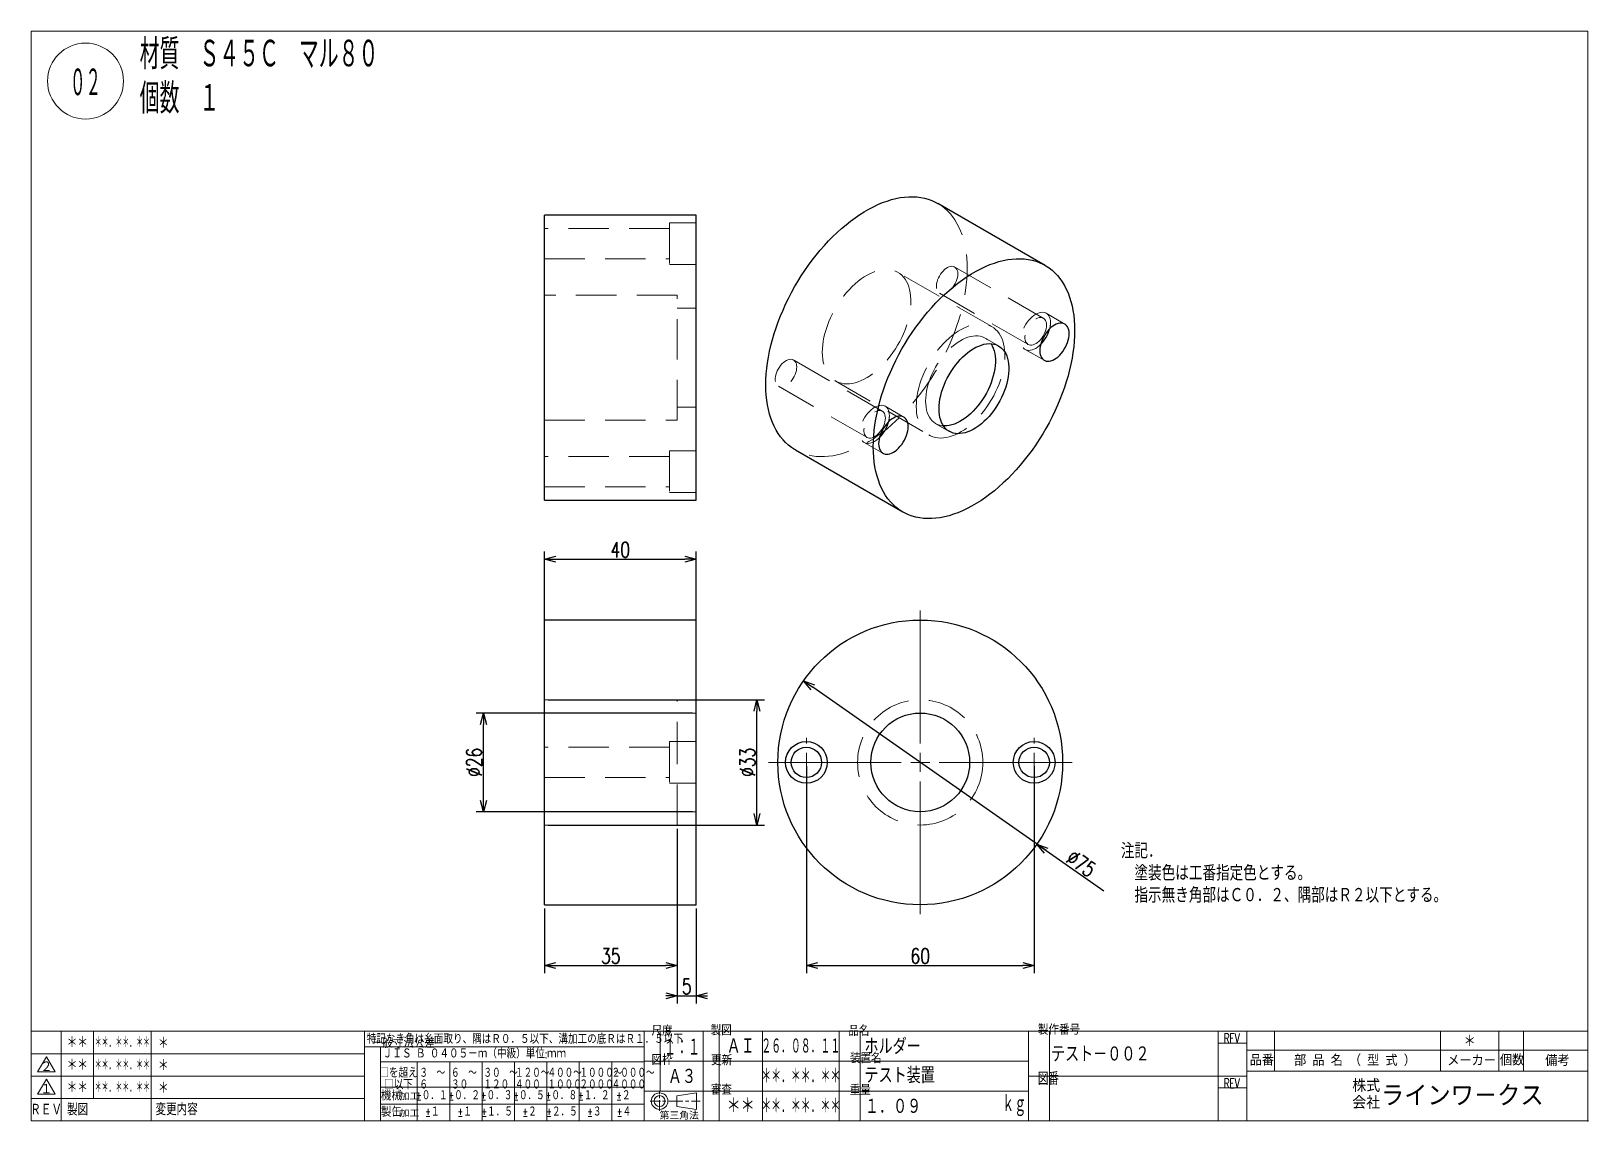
# Model space of a CAD drawing. Header units: millimetres. Extents: x 5 to 415, y 5 to 292.
import ezdxf

# ---------------------------------------------------------------- set-up
doc = ezdxf.new("R2010")
doc.units = ezdxf.units.MM
doc.header["$LTSCALE"] = 8.4
doc.linetypes.add('HIDDEN', pattern=[1.905, 1.27, -0.635])
for name, color, linetype in [('1', 7, 'CONTINUOUS'), ('2', 7, 'CONTINUOUS'), ('254', 7, 'CONTINUOUS')]:
    doc.layers.add(name, color=color, linetype=linetype)
doc.styles.add('GMM001', font='txt.shx', dxfattribs={"bigfont": 'bigfont.shx'})
doc.styles.add('GMM003', font='txt.shx', dxfattribs={"width": 0.91125, "bigfont": 'bigfont.shx'})
doc.styles.add('GMM004', font='txt.shx', dxfattribs={"width": 0.666667, "bigfont": 'bigfont.shx'})
doc.styles.add('GMM007', font='txt.shx', dxfattribs={"width": 0.625, "bigfont": 'bigfont.shx'})
doc.styles.add('GMM008', font='txt.shx', dxfattribs={"width": 0.8, "bigfont": 'bigfont.shx'})
doc.styles.add('GMM009', font='txt.shx', dxfattribs={"width": 0.493827, "bigfont": 'bigfont.shx'})
doc.styles.add('GMM010', font='txt.shx', dxfattribs={"width": 0.7, "bigfont": 'bigfont.shx'})
doc.styles.add('GMM011', font='txt.shx', dxfattribs={"width": 0.95, "bigfont": 'bigfont.shx'})
doc.styles.add('GMM012', font='txt.shx', dxfattribs={"width": 1.066667, "bigfont": 'bigfont.shx'})
doc.styles.add('GMM014', font='txt.shx', dxfattribs={"width": 0.827273, "bigfont": 'bigfont.shx'})
doc.styles.add('GMM015', font='txt.shx', dxfattribs={"width": 0.411523, "bigfont": 'bigfont.shx'})
doc.styles.add('STANDARD1', font='TXT', dxfattribs={"bigfont": 'BIGFONT'})
doc.styles.add('VF001', font='txt.shx', dxfattribs={"width": 0.548697})
doc.styles.add('VF002', font='txt.shx', dxfattribs={"width": 0.428571})
doc.styles.add('VF003', font='txt.shx', dxfattribs={"width": 0.75})
doc.dimstyles.new('GEN001', dxfattribs={"dimtxt": 4, "dimasz": 3, "dimexe": 2, "dimexo": 1, "dimgap": 0.5, "dimtad": 3, "dimdsep": 46, "dimtxsty": 'VF003', "dimblk1": 'OPEN30', "dimblk2": 'OPEN30', "dimsah": 1, "dimcen": 1, "dimclrd": 3, "dimclre": 3, "dimclrt": 7, "dimazin": 3, "dimtfac": 1, "dimtmove": 0, "dimatfit": 3})
doc.dimstyles.new('GEN002', dxfattribs={"dimtxt": 4, "dimasz": 3, "dimexe": 2, "dimexo": 1, "dimgap": 0.5, "dimtad": 3, "dimdsep": 46, "dimtxsty": 'VF003', "dimblk1": 'OPEN30', "dimblk2": 'OPEN30', "dimsah": 1, "dimcen": 1, "dimclrd": 3, "dimclre": 3, "dimclrt": 7, "dimazin": 3, "dimtfac": 1, "dimtmove": 0, "dimatfit": 3})
doc.dimstyles.new('GEN003', dxfattribs={"dimtxt": 4, "dimasz": 3, "dimexe": 2, "dimexo": 1, "dimgap": 0.5, "dimtad": 3, "dimdsep": 46, "dimtxsty": 'VF003', "dimblk1": 'OPEN30', "dimblk2": 'OPEN30', "dimsah": 1, "dimcen": 1, "dimclrd": 3, "dimclre": 3, "dimclrt": 7, "dimazin": 3, "dimtfac": 1, "dimtmove": 0, "dimatfit": 3})
doc.dimstyles.new('GEN004', dxfattribs={"dimtxt": 4, "dimasz": 3, "dimexe": 2, "dimexo": 1, "dimgap": 0.5, "dimtad": 3, "dimdsep": 46, "dimtxsty": 'VF003', "dimblk1": 'OPEN30', "dimblk2": 'OPEN30', "dimsah": 1, "dimcen": 1, "dimclrd": 3, "dimclre": 3, "dimclrt": 7, "dimazin": 3, "dimtfac": 1, "dimtmove": 0, "dimatfit": 3})
doc.dimstyles.new('GEN005', dxfattribs={"dimtxt": 4, "dimasz": 3, "dimexe": 2, "dimexo": 1, "dimgap": 0.5, "dimtad": 3, "dimdsep": 46, "dimtxsty": 'VF003', "dimblk1": 'OPEN30', "dimblk2": 'OPEN30', "dimsah": 1, "dimcen": 1, "dimclrd": 3, "dimclre": 3, "dimclrt": 7, "dimazin": 3, "dimtfac": 1, "dimtmove": 0, "dimatfit": 3})
doc.dimstyles.new('GEN006', dxfattribs={"dimtxt": 4, "dimasz": 3, "dimexe": 2, "dimexo": 1, "dimgap": 0.5, "dimtad": 3, "dimdsep": 46, "dimtxsty": 'VF003', "dimblk1": 'OPEN30', "dimblk2": 'OPEN30', "dimsah": 1, "dimcen": 1, "dimclrd": 3, "dimclre": 3, "dimclrt": 7, "dimazin": 3, "dimtfac": 1, "dimtmove": 0, "dimatfit": 3})
doc.dimstyles.new('GEN007', dxfattribs={"dimtxt": 4, "dimasz": 3, "dimexe": 2, "dimexo": 1, "dimgap": 0.5, "dimtad": 3, "dimdsep": 46, "dimtxsty": 'VF003', "dimblk1": 'OPEN30', "dimblk2": 'OPEN30', "dimsah": 1, "dimcen": 1, "dimclrd": 3, "dimclre": 3, "dimclrt": 7, "dimazin": 3, "dimtfac": 1, "dimtmove": 0, "dimatfit": 3})

# ---------------------------------------------------------------- blocks, each defined once
blk = doc.blocks.new('BLOCK004')
at = {"layer": '2', "color": 7, "linetype": 'CONTINUOUS', "lineweight": 20}
for p, q in [((170.52, 12.75), (170.52, 12.12)), ((168.04, 10.2), (170.8, 10.2)), ((170.52, 11.88), (170.52, 10.97)), ((170.52, 10.45), (170.52, 7.67)), ((171.25, 10.2), (172.2, 10.2)), ((172.99, 10.2), (176.68, 10.2)), ((177.3, 10.2), (178.25, 10.2)), ((178.92, 10.2), (181.17, 10.2))]:
    blk.add_line(p, q, dxfattribs=at)
blk.add_lwpolyline([(175.06, 11.63), (180.26, 12.38), (180.26, 8.02), (175.06, 8.76)], close=True, dxfattribs=at)
for radius in [2.18, 1.44]:
    blk.add_circle((170.52, 10.2), radius, dxfattribs=at)
blk = doc.blocks.new('BLOCK005')
at = {"layer": '2', "color": 3, "linetype": 'CONTINUOUS', "lineweight": 9}
for p, q in [((92.76, 24.47), (166.44, 24.47)), ((96.97, 20.55), (166.44, 20.55)), ((106.7, 20.55), (106.7, 5)), ((115.24, 20.55), (115.24, 5)), ((123.77, 20.55), (123.77, 5)), ((132.3, 20.55), (132.3, 5)), ((140.84, 20.55), (140.84, 5)), ((149.37, 20.55), (149.37, 5)), ((157.9, 20.55), (157.9, 5)), ((96.97, 13.85), (106.7, 13.85)), ((106.7, 13.85), (115.24, 13.85)), ((115.24, 13.85), (123.77, 13.85)), ((123.77, 13.85), (132.3, 13.85)), ((132.3, 13.85), (140.84, 13.85)), ((140.84, 13.85), (149.37, 13.85)), ((149.37, 13.85), (157.9, 13.85)), ((157.9, 13.85), (166.44, 13.85)), ((96.97, 9.42), (106.7, 9.42)), ((106.7, 9.42), (115.24, 9.42)), ((115.24, 9.42), (123.77, 9.42)), ((123.77, 9.42), (132.3, 9.42)), ((132.3, 9.42), (140.84, 9.42)), ((140.84, 9.42), (149.37, 9.42)), ((149.37, 9.42), (157.9, 9.42)), ((157.9, 9.42), (166.44, 9.42))]:
    blk.add_line(p, q, dxfattribs=at)
at = {"layer": '2', "color": 1, "linetype": 'CONTINUOUS', "lineweight": 15}
blk.add_lwpolyline([(92.76, 5), (166.44, 5), (166.44, 28.59), (92.76, 28.59)], close=True, dxfattribs=at)
at = {"layer": '254', "color": 3, "linetype": 'CONTINUOUS', "lineweight": 9}
blk.add_line((96.97, 5), (96.97, 24.47), dxfattribs=at)
at = {"layer": '254', "color": 3, "lineweight": 9, "style": 'STANDARD1', "width": 1.0935}
blk.add_text('一般寸法公差', height=2.311, dxfattribs=at).set_placement((94.7, 24.26))
at = {"layer": '254', "color": 3, "lineweight": 9, "insert": (93.39, 26.56), "char_height": 2.5425, "attachment_point": 4, "line_spacing_factor": 0.8, "style": 'GMM014'}
blk.add_mtext('\\T1.000000;特記なき角は糸面取り、隅はＲ０．５以下、溝加工の底ＲはＲ１．５以下', dxfattribs=at)
at = {"layer": '254', "color": 7, "lineweight": 20, "line_spacing_factor": 0.8}
for s, insert, char_height, attachment_point, style in [('\\W0.950000;\\T1.000000;ＪＩＳ\\W0.475000;\\T1.000000; \\W0.950000;\\T1.000000;Ｂ\\W0.475000;\\T1.000000; \\W0.950000;\\T1.000000;０４０５－ｍ（中級）単位\\W0.475000;\\T1.000000;:\\W0.950000;\\T1.000000;ｍｍ', (97.62, 22.59), 2.31134, 4, 'GMM011'), ('{\\T1.000000;□を超え}\\P{\\T1.000000;□以下}', (101.75, 18.7), 2.3113, 2, 'GMM011'), ('{\\T1.000000;３\u3000～}\\P{\\T1.000000;６}', (107.24, 18.7), 2.3113, 1, 'GMM010'), ('{\\T1.000000;６\u3000～}\\P{\\T1.000000;３０}', (115.59, 18.7), 2.3113, 1, 'GMM010'), ('{\\T1.000000;３０\u3000～}\\P{\\T1.000000;１２０}', (124.12, 18.7), 2.3113, 1, 'GMM010'), ('{\\T1.000000;１２０～}\\P{\\T1.000000;４００}', (132.43, 18.7), 2.3113, 1, 'GMM010'), ('{\\T1.000000;４００～}\\P{\\T1.000000;１０００}', (140.98, 18.7), 2.3113, 1, 'GMM010'), ('{\\T1.000000;１０００～}\\P{\\T1.000000;２０００}', (149.4, 18.7), 2.3113, 1, 'GMM010'), ('{\\T1.000000;２０００～}\\P{\\T1.000000;４０００}', (157.88, 18.7), 2.3113, 1, 'GMM010'), ('\\T1.000000;機械', (99.9, 11.63), 2.5425, 5, 'GMM001'), ('\\T1.000000;加工', (104.68, 11.34), 1.7335, 5, 'GMM012'), ('%%p\\T1.000000;０．１', (110.51, 11.63), 2.3113, 5, 'GMM010'), ('%%p\\T1.000000;０．２', (119.05, 11.63), 2.3113, 5, 'GMM010'), ('%%p\\T1.000000;０．３', (127.58, 11.63), 2.3113, 5, 'GMM010'), ('%%p\\T1.000000;０．５', (136.11, 11.63), 2.3113, 5, 'GMM010'), ('%%p\\T1.000000;０．８', (144.65, 11.63), 2.3113, 5, 'GMM010'), ('%%p\\T1.000000;１．２', (153.18, 11.63), 2.3113, 5, 'GMM010'), ('%%p\\T1.000000;２', (160.98, 11.63), 2.3113, 5, 'GMM010'), ('\\T1.000000;製缶', (99.9, 7.34), 2.5425, 5, 'GMM001'), ('%%p\\T1.000000;１', (110.66, 7.34), 2.3113, 5, 'GMM010'), ('%%p\\T1.000000;１', (119.2, 7.34), 2.3113, 5, 'GMM010'), ('%%p\\T1.000000;１．５', (127.73, 7.34), 2.3113, 5, 'GMM010'), ('%%p\\T1.000000;２', (136.26, 7.34), 2.3113, 5, 'GMM010'), ('%%p\\T1.000000;２．５', (144.8, 7.34), 2.3113, 5, 'GMM010'), ('%%p\\T1.000000;３', (153.33, 7.34), 2.3113, 5, 'GMM010'), ('%%p\\T1.000000;４', (161.13, 7.34), 2.3113, 5, 'GMM010'), ('\\T1.000000;加工', (104.68, 6.91), 1.7335, 5, 'GMM012')]:
    blk.add_mtext(s, dxfattribs=dict(at, insert=insert, char_height=char_height, attachment_point=attachment_point, style=style))
blk = doc.blocks.new('BLOCK006')
at = {"layer": '254', "color": 1, "linetype": 'CONTINUOUS', "lineweight": 15}
for p, q in [((9.02, 15.97), (6.7, 12.03)), ((9.02, 15.97), (11.33, 12.03)), ((11.33, 12.03), (6.7, 12.03))]:
    blk.add_line(p, q, dxfattribs=at)
at = {"layer": '254', "color": 7, "lineweight": 20, "insert": (9.02, 13.39), "char_height": 2.8434, "attachment_point": 5, "line_spacing_factor": 0.8, "style": 'GMM001'}
blk.add_mtext('\\T1.000000;１', dxfattribs=at)
blk = doc.blocks.new('BLOCK007')
at = {"layer": '254', "color": 1, "linetype": 'CONTINUOUS', "lineweight": 15}
for p, q in [((9.02, 21.86), (6.7, 17.93)), ((9.02, 21.86), (11.33, 17.93)), ((11.33, 17.93), (6.7, 17.93))]:
    blk.add_line(p, q, dxfattribs=at)
at = {"layer": '254', "color": 7, "lineweight": 20, "insert": (9.02, 19.29), "char_height": 2.8434, "attachment_point": 5, "line_spacing_factor": 0.8, "style": 'GMM001'}
blk.add_mtext('\\T1.000000;２', dxfattribs=at)
blk = doc.blocks.new('SW_CENTERMARKSYMBOL_0')
at = {"color": 0, "linetype": 'Continuous', "lineweight": 18}
for p, q in [((0, 5), (0, 6.5)), ((-5, 0), (-6.5, 0)), ((0, 0), (-2.5, 0)), ((0, 0), (0, 2.5)), ((0, 0), (0, -2.5)), ((0, 0), (2.5, 0)), ((5, 0), (6.5, 0)), ((0, -5), (0, -6.5))]:
    blk.add_line(p, q, dxfattribs=at)
blk = doc.blocks.new('SW_CENTERMARKSYMBOL_1')
at = {"color": 0, "linetype": 'Continuous', "lineweight": 18}
for p, q in [((0, 5), (0, 6.5)), ((-5, 0), (-6.5, 0)), ((0, 0), (-2.5, 0)), ((0, 0), (0, 2.5)), ((0, 0), (0, -2.5)), ((0, 0), (2.5, 0)), ((5, 0), (6.5, 0)), ((0, -5), (0, -6.5))]:
    blk.add_line(p, q, dxfattribs=at)
blk = doc.blocks.new('SW_CENTERMARKSYMBOL_2')
at = {"color": 0, "linetype": 'Continuous', "lineweight": 18}
for p, q in [((0, 5), (0, 40)), ((-5, 0), (-40, 0)), ((0, 0), (-2.5, 0)), ((0, 0), (0, 2.5)), ((0, 0), (0, -2.5)), ((0, 0), (2.5, 0)), ((5, 0), (40, 0)), ((0, -5), (0, -40))]:
    blk.add_line(p, q, dxfattribs=at)
blk = doc.blocks.new('_OPEN30')
at = {"color": 0, "linetype": 'BYBLOCK'}
blk.add_line((0, 0), (-1, 0), dxfattribs=at)
blk.add_lwpolyline([(-1, 0.26), (0, 0), (-1, -0.26)], dxfattribs=at)
blk = doc.blocks.new('*D1')
at = {"color": 3}
for p, q in [((140.17, 62.91), (140.17, 154.91)), ((143.17, 152.91), (177.17, 152.91)), ((180.17, 62.91), (180.17, 154.91))]:
    blk.add_line(p, q, dxfattribs=at)
at = {"layer": 'Defpoints'}
for p in [(140.17, 152.91), (140.17, 61.91), (180.17, 61.91)]:
    blk.add_point(p, dxfattribs=at)
at = {"layer": '1', "color": 3, "xscale": 3, "yscale": 3, "rotation": 180}
blk.add_blockref('_OPEN30', (140.17, 152.91), dxfattribs=at)
at = {"layer": '1', "color": 3, "xscale": 3, "yscale": 3}
blk.add_blockref('_OPEN30', (180.17, 152.91), dxfattribs=at)
at = {"layer": '1', "color": 7, "insert": (160.17, 155.41), "char_height": 4, "attachment_point": 5, "style": 'VF003'}
blk.add_mtext('40', dxfattribs=at)
blk = doc.blocks.new('*D2')
at = {"color": 3}
for p, q in [((175.17, 81.91), (175.17, 43.91)), ((140.17, 60.91), (140.17, 43.91)), ((143.17, 45.91), (172.17, 45.91))]:
    blk.add_line(p, q, dxfattribs=at)
at = {"layer": 'Defpoints'}
for p in [(175.17, 82.91), (140.17, 61.91), (140.17, 45.91)]:
    blk.add_point(p, dxfattribs=at)
at = {"layer": '1', "color": 3, "xscale": 3, "yscale": 3, "rotation": 180}
blk.add_blockref('_OPEN30', (140.17, 45.91), dxfattribs=at)
at = {"layer": '1', "color": 3, "xscale": 3, "yscale": 3}
blk.add_blockref('_OPEN30', (175.17, 45.91), dxfattribs=at)
at = {"layer": '1', "color": 7, "insert": (157.67, 48.41), "char_height": 4, "attachment_point": 5, "style": 'VF003'}
blk.add_mtext('35', dxfattribs=at)
blk = doc.blocks.new('*D3')
at = {"color": 3}
for p, q in [((175.17, 81.91), (175.17, 35.91)), ((180.17, 60.91), (180.17, 35.91)), ((175.17, 37.91), (180.17, 37.91))]:
    blk.add_line(p, q, dxfattribs=at)
at = {"layer": 'Defpoints'}
for p in [(175.17, 82.91), (180.17, 61.91), (175.17, 37.91)]:
    blk.add_point(p, dxfattribs=at)
at = {"layer": '1', "color": 3, "xscale": 3, "yscale": 3}
blk.add_blockref('_OPEN30', (175.17, 37.91), dxfattribs=at)
at = {"layer": '1', "color": 3, "xscale": 3, "yscale": 3, "rotation": 180}
blk.add_blockref('_OPEN30', (180.17, 37.91), dxfattribs=at)
at = {"layer": '1', "color": 7, "insert": (177.67, 40.41), "char_height": 4, "attachment_point": 5, "style": 'VF003'}
blk.add_mtext('5', dxfattribs=at)
blk = doc.blocks.new('*D4')
at = {"color": 3}
for p, q in [((141.17, 115.91), (198.17, 115.91)), ((196.17, 85.91), (196.17, 112.91)), ((141.17, 82.91), (198.17, 82.91))]:
    blk.add_line(p, q, dxfattribs=at)
at = {"layer": 'Defpoints'}
for p in [(140.17, 115.91), (140.17, 82.91), (196.17, 82.91)]:
    blk.add_point(p, dxfattribs=at)
at = {"layer": '1', "color": 3, "xscale": 3, "yscale": 3}
for p, rotation in [((196.17, 115.91), 90), ((196.17, 82.91), 270)]:
    blk.add_blockref('_OPEN30', p, dxfattribs=dict(at, rotation=rotation))
at = {"layer": '1', "color": 7, "insert": (193.67, 99.41), "char_height": 4, "attachment_point": 5, "rotation": 90, "style": 'VF003'}
blk.add_mtext('%%c33', dxfattribs=at)
blk = doc.blocks.new('*D5')
at = {"color": 3}
for p, q in [((179.17, 112.41), (122.17, 112.41)), ((124.17, 89.41), (124.17, 109.41)), ((179.17, 86.41), (122.17, 86.41))]:
    blk.add_line(p, q, dxfattribs=at)
at = {"layer": 'Defpoints'}
for p in [(180.17, 112.41), (124.17, 86.41), (180.17, 86.41)]:
    blk.add_point(p, dxfattribs=at)
at = {"layer": '1', "color": 3, "xscale": 3, "yscale": 3}
for p, rotation in [((124.17, 112.41), 90), ((124.17, 86.41), 270)]:
    blk.add_blockref('_OPEN30', p, dxfattribs=dict(at, rotation=rotation))
at = {"layer": '1', "color": 7, "insert": (121.67, 99.41), "char_height": 4, "attachment_point": 5, "rotation": 90, "style": 'VF003'}
blk.add_mtext('%%c26', dxfattribs=at)
blk = doc.blocks.new('*D6')
at = {"color": 3}
for q in [(210.91, 119.2), (287.5, 65.57)]:
    blk.add_line((272.35, 76.18), q, dxfattribs=at)
at = {"layer": 'Defpoints'}
for p in [(239.17, 99.41), (269.89, 77.9)]:
    blk.add_point(p, dxfattribs=at)
at = {"layer": '1', "color": 3, "xscale": 3, "yscale": 3, "rotation": 145}
for p in [(208.45, 120.92), (269.89, 77.9)]:
    blk.add_blockref('_OPEN30', p, dxfattribs=at)
at = {"layer": '1', "color": 7, "insert": (281.56, 72.78), "char_height": 4, "attachment_point": 5, "rotation": 325, "style": 'VF003'}
blk.add_mtext('%%c75', dxfattribs=at)
blk = doc.blocks.new('*D7')
at = {"color": 3}
for p, q in [((209.17, 98.41), (209.17, 43.91)), ((269.17, 98.41), (269.17, 43.91)), ((212.17, 45.91), (266.17, 45.91))]:
    blk.add_line(p, q, dxfattribs=at)
at = {"layer": 'Defpoints'}
for p in [(209.17, 99.41), (269.17, 99.41), (209.17, 45.91)]:
    blk.add_point(p, dxfattribs=at)
at = {"layer": '1', "color": 3, "xscale": 3, "yscale": 3, "rotation": 180}
blk.add_blockref('_OPEN30', (209.17, 45.91), dxfattribs=at)
at = {"layer": '1', "color": 3, "xscale": 3, "yscale": 3}
blk.add_blockref('_OPEN30', (269.17, 45.91), dxfattribs=at)
at = {"layer": '1', "color": 7, "insert": (239.17, 48.41), "char_height": 4, "attachment_point": 5, "style": 'VF003'}
blk.add_mtext('60', dxfattribs=at)

msp = doc.modelspace()

# ---------------------------------------------------------------- linework, layer by layer
at = {"color": 7, "linetype": 'Continuous', "lineweight": 25}
for p, q in [((272.061, 230.313), (243.777, 246.641)), ((180.171, 243.5), (140.171, 243.5)), ((140.171, 168.5), (140.171, 243.5)), ((180.171, 168.5), (180.171, 243.5)), ((206.28, 181.687), (234.564, 165.359)), ((140.171, 168.5), (180.171, 168.5)), ((180.171, 136.908), (140.171, 136.908)), ((140.171, 99.408), (140.171, 136.908)), ((180.171, 99.408), (180.171, 136.908)), ((140.171, 61.908), (140.171, 99.408)), ((180.171, 61.908), (180.171, 99.408)), ((140.171, 61.908), (180.171, 61.908))]:
    msp.add_line(p, q, dxfattribs=at)
at = {"color": 7, "linetype": 'HIDDEN', "lineweight": 18}
for p, q in [((173.171, 240), (140.171, 240)), ((173.171, 241.5), (173.171, 230.5)), ((180.171, 241.5), (173.171, 241.5)), ((140.171, 232), (173.171, 232)), ((173.171, 230.5), (180.171, 230.5)), ((271.576, 216.404), (248.242, 229.874)), ((258.027, 214.167), (233.278, 228.454)), ((175.171, 222.5), (140.171, 222.5)), ((175.171, 189.5), (175.171, 222.5)), ((244.242, 222.946), (267.576, 209.475)), ((180.171, 219), (175.171, 219)), ((277.276, 214.845), (272.326, 217.703)), ((259.812, 209.095), (256.277, 211.136)), ((229.15, 191.911), (205.815, 205.382)), ((266.826, 208.176), (271.776, 205.319)), ((201.816, 198.454), (225.15, 184.983)), ((216.779, 199.874), (241.528, 185.587)), ((175.171, 193), (180.171, 193)), ((234.849, 190.353), (229.9, 193.21)), ((140.171, 189.5), (175.171, 189.5)), ((243.278, 188.618), (246.813, 186.577)), ((173.171, 181.5), (173.171, 170.5)), ((180.171, 181.5), (173.171, 181.5)), ((224.4, 183.684), (229.35, 180.827)), ((173.171, 180), (140.171, 180)), ((140.171, 172), (173.171, 172)), ((173.171, 170.5), (180.171, 170.5)), ((175.171, 115.908), (140.171, 115.908)), ((175.171, 99.408), (175.171, 115.908)), ((180.171, 112.408), (175.171, 112.408)), ((173.171, 103.408), (140.171, 103.408)), ((173.171, 104.908), (173.171, 93.908)), ((180.171, 104.908), (173.171, 104.908)), ((175.171, 82.908), (175.171, 99.408)), ((140.171, 95.408), (173.171, 95.408)), ((173.171, 93.908), (180.171, 93.908)), ((175.171, 86.408), (180.171, 86.408)), ((140.171, 82.908), (175.171, 82.908))]:
    msp.add_line(p, q, dxfattribs=at)
at = {"color": 7, "linetype": 'Continuous', "lineweight": 25, "flags": 128}
for points in [[(198.512, 198.856), (198.54, 200.266), (198.622, 201.704), (198.759, 203.168), (198.951, 204.655), (199.196, 206.162), (199.495, 207.685), (199.847, 209.222), (200.252, 210.769), (200.707, 212.323), (201.213, 213.881), (201.769, 215.439), (202.372, 216.995), (203.023, 218.545), (203.719, 220.085), (204.459, 221.614), (205.242, 223.127), (206.066, 224.621), (206.93, 226.094), (207.83, 227.542), (208.767, 228.963), (209.737, 230.352), (210.739, 231.708), (211.77, 233.028), (212.829, 234.309), (213.913, 235.548), (215.021, 236.742), (216.149, 237.89), (217.295, 238.989), (218.458, 240.036), (219.634, 241.029), (220.821, 241.967), (222.017, 242.848), (223.219, 243.668), (224.425, 244.428), (225.632, 245.125), (226.838, 245.758), (228.04, 246.325), (229.236, 246.825), (230.423, 247.258), (231.6, 247.623), (232.762, 247.918), (233.908, 248.143), (235.036, 248.297), (236.144, 248.381), (237.228, 248.394), (238.287, 248.336), (239.318, 248.207), (240.32, 248.008), (241.29, 247.738), (242.227, 247.399), (243.127, 246.991), (243.777, 246.641)], [(226.796, 182.528), (226.824, 183.938), (226.906, 185.376), (227.043, 186.84), (227.235, 188.327), (227.48, 189.834), (227.78, 191.357), (228.132, 192.894), (228.536, 194.441), (228.992, 195.995), (229.498, 197.552), (230.053, 199.111), (230.657, 200.667), (231.307, 202.216), (232.003, 203.757), (232.744, 205.286), (233.527, 206.799), (234.351, 208.293), (235.214, 209.766), (236.115, 211.214), (237.051, 212.634), (238.021, 214.024), (239.023, 215.38), (240.055, 216.7), (241.113, 217.981), (242.198, 219.22), (243.305, 220.414), (244.433, 221.562), (245.579, 222.661), (246.742, 223.708), (247.918, 224.701), (249.105, 225.639), (250.301, 226.519), (251.503, 227.34), (252.709, 228.1), (253.916, 228.797), (255.122, 229.429), (256.325, 229.997), (257.521, 230.497), (258.708, 230.93), (259.884, 231.294), (261.046, 231.589), (262.193, 231.814), (263.321, 231.969), (264.428, 232.053), (265.512, 232.066), (266.571, 232.008), (267.603, 231.879), (268.604, 231.679), (269.575, 231.41), (270.511, 231.071), (271.412, 230.663), (272.275, 230.187), (273.099, 229.643), (273.882, 229.034), (274.622, 228.361), (275.318, 227.624), (275.969, 226.825), (276.573, 225.966), (277.128, 225.049), (277.634, 224.075), (278.09, 223.048), (278.494, 221.967), (278.846, 220.837), (279.145, 219.659), (279.391, 218.436), (279.582, 217.17), (279.719, 215.865), (279.802, 214.521), (279.829, 213.144), (279.802, 211.734), (279.719, 210.296), (279.582, 208.832), (279.391, 207.345), (279.145, 205.838), (278.846, 204.315), (278.494, 202.778), (278.09, 201.231), (277.634, 199.677), (277.128, 198.119), (276.573, 196.561), (275.969, 195.005), (275.318, 193.455), (274.622, 191.915), (273.882, 190.386), (273.099, 188.873), (272.275, 187.379), (271.412, 185.906), (270.511, 184.458), (269.575, 183.037), (268.604, 181.648), (267.603, 180.292), (266.571, 178.972), (265.512, 177.691), (264.428, 176.452), (263.321, 175.258), (262.193, 174.11), (261.046, 173.011), (259.884, 171.964), (258.708, 170.971), (257.521, 170.033), (256.325, 169.152), (255.122, 168.332), (253.916, 167.572), (252.709, 166.875), (251.503, 166.242), (250.301, 165.675), (249.105, 165.175), (247.918, 164.742), (246.742, 164.377), (245.579, 164.082), (244.433, 163.857), (243.305, 163.703), (242.198, 163.619), (241.113, 163.606), (240.055, 163.664), (239.023, 163.793), (238.021, 163.992), (237.051, 164.262), (236.115, 164.601), (235.214, 165.009), (234.351, 165.485), (233.527, 166.028), (232.744, 166.638), (232.003, 167.311), (231.307, 168.048), (230.657, 168.847), (230.053, 169.706), (229.498, 170.623), (228.992, 171.596), (228.536, 172.624), (228.132, 173.704), (227.78, 174.835), (227.48, 176.013), (227.235, 177.236), (227.043, 178.501), (226.906, 179.807), (226.824, 181.15), (226.796, 182.528)], [(278.415, 212.327), (278.387, 212.852), (278.302, 213.337), (278.162, 213.774), (277.97, 214.157), (277.727, 214.481), (277.437, 214.741), (277.105, 214.932), (276.735, 215.053), (276.333, 215.102), (275.905, 215.077), (275.457, 214.98), (274.995, 214.811), (274.526, 214.573), (274.057, 214.27), (273.595, 213.905), (273.147, 213.485), (272.719, 213.015), (272.317, 212.503), (271.947, 211.955), (271.615, 211.38), (271.325, 210.786), (271.082, 210.181), (270.89, 209.575), (270.75, 208.977), (270.665, 208.395), (270.637, 207.837), (270.665, 207.312), (270.75, 206.827), (270.89, 206.39), (271.082, 206.007), (271.325, 205.683), (271.615, 205.423), (271.947, 205.232), (272.317, 205.111), (272.719, 205.062), (273.147, 205.087), (273.595, 205.184), (274.057, 205.353), (274.526, 205.591), (274.995, 205.894), (275.457, 206.259), (275.905, 206.679), (276.333, 207.149), (276.735, 207.661), (277.105, 208.209), (277.437, 208.784), (277.727, 209.379), (277.97, 209.983), (278.162, 210.589), (278.302, 211.187), (278.387, 211.769), (278.415, 212.327)], [(244.12, 192.529), (244.148, 193.368), (244.231, 194.233), (244.368, 195.12), (244.559, 196.024), (244.803, 196.938), (245.098, 197.858), (245.443, 198.777), (245.834, 199.691), (246.271, 200.594), (246.75, 201.48), (247.269, 202.344), (247.824, 203.182), (248.411, 203.987), (249.029, 204.755), (249.672, 205.481), (250.337, 206.161), (251.02, 206.792), (251.717, 207.368), (252.423, 207.887), (253.135, 208.346), (253.847, 208.742), (254.557, 209.071), (255.259, 209.334), (255.949, 209.527), (256.624, 209.65), (257.278, 209.702), (257.909, 209.682), (258.512, 209.591), (259.084, 209.43), (259.621, 209.199), (260.12, 208.899), (260.578, 208.533), (260.993, 208.103), (261.361, 207.61), (261.681, 207.06), (261.951, 206.453), (262.168, 205.795), (262.333, 205.089), (262.443, 204.339), (262.498, 203.55), (262.498, 202.727), (262.443, 201.874), (262.333, 200.997), (262.168, 200.102), (261.951, 199.192), (261.681, 198.274), (261.361, 197.354), (260.993, 196.437), (260.578, 195.527), (260.12, 194.632), (259.621, 193.756), (259.084, 192.905), (258.512, 192.083), (257.909, 191.296), (257.278, 190.549), (256.624, 189.845), (255.949, 189.189), (255.259, 188.585), (254.557, 188.037), (253.847, 187.547), (253.135, 187.12), (252.423, 186.757), (251.717, 186.461), (251.02, 186.233), (250.337, 186.075), (249.672, 185.987), (249.029, 185.971), (248.411, 186.026), (247.824, 186.152), (247.269, 186.349), (246.75, 186.615), (246.271, 186.948), (245.834, 187.346), (245.443, 187.808), (245.098, 188.33), (244.803, 188.909), (244.559, 189.542), (244.368, 190.224), (244.231, 190.953), (244.148, 191.723), (244.12, 192.529)], [(257.8, 209.691), (257.826, 209.651), (258.146, 209.101), (258.415, 208.494), (258.633, 207.836), (258.797, 207.13), (258.908, 206.38), (258.963, 205.591), (258.963, 204.768), (258.908, 203.915), (258.797, 203.038), (258.633, 202.143), (258.415, 201.233), (258.146, 200.315), (257.826, 199.395), (257.457, 198.478), (257.043, 197.569), (256.585, 196.673), (256.085, 195.797), (255.548, 194.946), (254.977, 194.124), (254.373, 193.337), (253.743, 192.59), (253.088, 191.886), (252.414, 191.23), (251.723, 190.626), (251.021, 190.078), (250.312, 189.588), (249.599, 189.161), (248.887, 188.798), (248.181, 188.502), (247.484, 188.274), (246.801, 188.116), (246.136, 188.028), (245.493, 188.012), (245.291, 188.022)], [(206.28, 181.687), (206.066, 181.813), (205.242, 182.357), (204.459, 182.966), (203.719, 183.639), (203.023, 184.376), (202.372, 185.175), (201.769, 186.034), (201.213, 186.951), (200.707, 187.925), (200.252, 188.952), (199.847, 190.033), (199.495, 191.163), (199.196, 192.341), (198.951, 193.564), (198.759, 194.83), (198.622, 196.135), (198.54, 197.479), (198.512, 198.856)], [(235.989, 187.835), (235.96, 188.36), (235.876, 188.844), (235.736, 189.282), (235.543, 189.665), (235.3, 189.989), (235.011, 190.248), (234.679, 190.44), (234.309, 190.561), (233.907, 190.61), (233.479, 190.585), (233.03, 190.488), (232.568, 190.319), (232.1, 190.081), (231.631, 189.777), (231.169, 189.413), (230.721, 188.993), (230.292, 188.523), (229.89, 188.01), (229.521, 187.463), (229.189, 186.887), (228.899, 186.293), (228.656, 185.689), (228.463, 185.083), (228.324, 184.485), (228.239, 183.902), (228.211, 183.345), (228.239, 182.82), (228.324, 182.335), (228.463, 181.898), (228.656, 181.515), (228.899, 181.191), (229.189, 180.931), (229.521, 180.739), (229.89, 180.618), (230.292, 180.57), (230.721, 180.595), (231.169, 180.692), (231.631, 180.861), (232.1, 181.099), (232.568, 181.402), (233.03, 181.767), (233.479, 182.187), (233.907, 182.657), (234.309, 183.169), (234.679, 183.717), (235.011, 184.292), (235.3, 184.886), (235.543, 185.491), (235.736, 186.097), (235.876, 186.695), (235.96, 187.277), (235.989, 187.835)]]:
    msp.add_lwpolyline(points, dxfattribs=at)
at = {"color": 7, "linetype": 'HIDDEN', "lineweight": 18, "flags": 128}
for points in [[(243.777, 246.641), (243.991, 246.515), (244.815, 245.972), (245.598, 245.362), (246.338, 244.689), (247.034, 243.952), (247.685, 243.153), (248.288, 242.294), (248.844, 241.377), (249.35, 240.404), (249.805, 239.376), (250.21, 238.296), (250.562, 237.165), (250.861, 235.987), (251.107, 234.764), (251.298, 233.499), (251.435, 232.193), (251.518, 230.85), (251.545, 229.472), (251.518, 228.062), (251.435, 226.624), (251.298, 225.16), (251.107, 223.673), (250.861, 222.166), (250.562, 220.643), (250.21, 219.106), (249.805, 217.559), (249.35, 216.005), (248.844, 214.448), (248.288, 212.889), (247.685, 211.333), (247.034, 209.784), (246.338, 208.243), (245.598, 206.714), (244.815, 205.201), (243.991, 203.707), (243.127, 202.234), (242.227, 200.786), (241.29, 199.366), (240.32, 197.976), (239.318, 196.62), (238.287, 195.3), (237.228, 194.019), (236.144, 192.78), (235.036, 191.586), (233.908, 190.438), (232.762, 189.339), (231.6, 188.292), (230.423, 187.299), (229.236, 186.361), (228.04, 185.481), (226.838, 184.66), (225.632, 183.9), (224.425, 183.203), (223.219, 182.571), (222.017, 182.003), (220.821, 181.503), (219.634, 181.07), (218.458, 180.706), (217.295, 180.411), (216.149, 180.186), (215.021, 180.031), (213.913, 179.947), (212.829, 179.934), (211.77, 179.992), (210.739, 180.121), (209.737, 180.321), (208.767, 180.59), (207.83, 180.929), (206.93, 181.337), (206.28, 181.687)], [(249.07, 228.043), (249.043, 228.482), (248.961, 228.88), (248.826, 229.23), (248.64, 229.526), (248.408, 229.76), (248.134, 229.93), (247.823, 230.031), (247.482, 230.062), (247.116, 230.021), (246.733, 229.91), (246.34, 229.731), (245.946, 229.488), (245.557, 229.184), (245.182, 228.827), (244.828, 228.422), (244.5, 227.979), (244.207, 227.505), (243.954, 227.009), (243.744, 226.502), (243.584, 225.993), (243.475, 225.492), (243.42, 225.009), (243.42, 224.554), (243.475, 224.134), (243.584, 223.759), (243.744, 223.435), (243.954, 223.169), (244.207, 222.967), (244.5, 222.831), (244.828, 222.765), (245.182, 222.77), (245.557, 222.846), (245.946, 222.991), (246.34, 223.203), (246.733, 223.477), (247.116, 223.808), (247.482, 224.19), (247.823, 224.615), (248.134, 225.076), (248.408, 225.562), (248.64, 226.064), (248.826, 226.573), (248.961, 227.079), (249.043, 227.573), (249.07, 228.043)], [(213.361, 207.429), (213.389, 208.374), (213.472, 209.347), (213.611, 210.344), (213.803, 211.358), (214.05, 212.386), (214.348, 213.422), (214.698, 214.461), (215.096, 215.5), (215.542, 216.532), (216.034, 217.552), (216.568, 218.557), (217.142, 219.54), (217.754, 220.498), (218.401, 221.426), (219.079, 222.319), (219.786, 223.173), (220.517, 223.985), (221.27, 224.749), (222.041, 225.463), (222.826, 226.124), (223.622, 226.727), (224.425, 227.27), (225.23, 227.751), (226.034, 228.167), (226.834, 228.517), (227.625, 228.798), (228.403, 229.009), (229.166, 229.15), (229.909, 229.219), (230.628, 229.216), (231.321, 229.142), (231.984, 228.996), (232.613, 228.78), (233.207, 228.494), (233.762, 228.14), (234.275, 227.719), (234.743, 227.233), (235.166, 226.686), (235.54, 226.078), (235.865, 225.414), (236.137, 224.696), (236.357, 223.928), (236.522, 223.113), (236.633, 222.256), (236.689, 221.36), (236.689, 220.43), (236.633, 219.47), (236.522, 218.485), (236.357, 217.479), (236.137, 216.458), (235.865, 215.425), (235.54, 214.387), (235.166, 213.347), (234.743, 212.311), (234.275, 211.285), (233.762, 210.271), (233.207, 209.277), (232.613, 208.305), (231.984, 207.362), (231.321, 206.451), (230.628, 205.577), (229.909, 204.743), (229.166, 203.955), (228.403, 203.215), (227.625, 202.528), (226.834, 201.896), (226.034, 201.322), (225.23, 200.809), (224.425, 200.361), (223.622, 199.978), (222.826, 199.662), (222.041, 199.416), (221.27, 199.24), (220.517, 199.135), (219.786, 199.101), (219.079, 199.14), (218.401, 199.25), (217.754, 199.431), (217.142, 199.682), (216.568, 200.003), (216.034, 200.391), (215.542, 200.844), (215.096, 201.361), (214.698, 201.939), (214.348, 202.575), (214.05, 203.267), (213.803, 204.01), (213.611, 204.802), (213.472, 205.638), (213.389, 206.515), (213.361, 207.429)], [(273.465, 215.185), (273.437, 215.71), (273.352, 216.194), (273.213, 216.631), (273.02, 217.014), (272.777, 217.338), (272.487, 217.598), (272.155, 217.79), (271.786, 217.911), (271.384, 217.959), (270.955, 217.935), (270.507, 217.837), (270.045, 217.668), (269.576, 217.43), (269.107, 217.127), (268.646, 216.763), (268.197, 216.342), (267.769, 215.873), (267.367, 215.36), (266.997, 214.812), (266.665, 214.237), (266.376, 213.643), (266.133, 213.039), (265.94, 212.433), (265.8, 211.834), (265.716, 211.252), (265.687, 210.694), (265.716, 210.169), (265.8, 209.685), (265.94, 209.248), (266.133, 208.864), (266.376, 208.541), (266.665, 208.281), (266.997, 208.089), (267.367, 207.968), (267.769, 207.92), (268.197, 207.944), (268.646, 208.042), (269.107, 208.211), (269.576, 208.448), (270.045, 208.752), (270.507, 209.116), (270.852, 209.433)], [(238.11, 193.142), (238.138, 194.087), (238.221, 195.06), (238.359, 196.056), (238.552, 197.071), (238.798, 198.098), (239.097, 199.135), (239.446, 200.174), (239.845, 201.213), (240.291, 202.244), (240.782, 203.265), (241.316, 204.27), (241.891, 205.253), (242.503, 206.211), (243.15, 207.139), (243.828, 208.032), (244.534, 208.886), (245.266, 209.698), (246.019, 210.462), (246.79, 211.176), (247.575, 211.837), (248.371, 212.44), (249.173, 212.983), (249.979, 213.464), (250.783, 213.88), (251.583, 214.23), (252.373, 214.511), (253.152, 214.722), (253.915, 214.863), (254.657, 214.932), (255.377, 214.929), (256.07, 214.855), (256.733, 214.709), (257.362, 214.493), (257.956, 214.207), (258.51, 213.853), (259.023, 213.432), (259.492, 212.946), (259.915, 212.398), (260.289, 211.791), (260.613, 211.127), (260.886, 210.409), (261.106, 209.641), (261.271, 208.826), (261.382, 207.969), (261.438, 207.073), (261.438, 206.143), (261.382, 205.183), (261.271, 204.198), (261.106, 203.192), (260.886, 202.171), (260.613, 201.138), (260.289, 200.1), (259.915, 199.06), (259.492, 198.024), (259.023, 196.997), (258.51, 195.984), (257.956, 194.99), (257.362, 194.018), (256.733, 193.075), (256.07, 192.164), (255.377, 191.29), (254.657, 190.456), (253.915, 189.668), (253.152, 188.928), (252.373, 188.241), (251.583, 187.608), (250.783, 187.035), (249.979, 186.522), (249.173, 186.073), (248.371, 185.69), (247.575, 185.375), (246.79, 185.129), (246.019, 184.953), (245.266, 184.848), (244.534, 184.814), (243.828, 184.853), (243.15, 184.963), (242.503, 185.144), (241.891, 185.395), (241.316, 185.716), (240.782, 186.103), (240.291, 186.557), (239.845, 187.074), (239.446, 187.652), (239.097, 188.288), (238.798, 188.98), (238.552, 189.723), (238.359, 190.515), (238.221, 191.351), (238.138, 192.228), (238.11, 193.142)], [(272.405, 214.572), (272.377, 214.102), (272.295, 213.609), (272.16, 213.103), (271.975, 212.593), (271.743, 212.091), (271.469, 211.605), (271.158, 211.145), (270.816, 210.72), (270.45, 210.338), (270.067, 210.006), (269.675, 209.732), (269.281, 209.521), (268.892, 209.375), (268.517, 209.299), (268.162, 209.294), (267.835, 209.36), (267.542, 209.496), (267.288, 209.699), (267.079, 209.964), (266.918, 210.288), (266.81, 210.663), (266.755, 211.083), (266.755, 211.538), (266.81, 212.021), (266.918, 212.522), (267.079, 213.031), (267.288, 213.538), (267.542, 214.034), (267.835, 214.508), (268.162, 214.952), (268.517, 215.356), (268.892, 215.714), (269.281, 216.017), (269.675, 216.261), (270.067, 216.44), (270.45, 216.55), (270.816, 216.591), (271.158, 216.56), (271.469, 216.459), (271.743, 216.29), (271.975, 216.055), (272.16, 215.76), (272.295, 215.409), (272.377, 215.011), (272.405, 214.572)], [(240.585, 194.57), (240.613, 195.409), (240.695, 196.274), (240.833, 197.161), (241.024, 198.065), (241.268, 198.979), (241.563, 199.899), (241.907, 200.818), (242.299, 201.732), (242.736, 202.635), (243.215, 203.521), (243.733, 204.385), (244.288, 205.223), (244.876, 206.028), (245.493, 206.796), (246.136, 207.522), (246.801, 208.202), (247.484, 208.833), (248.181, 209.409), (248.887, 209.928), (249.599, 210.387), (250.312, 210.783), (251.021, 211.112), (251.723, 211.375), (252.414, 211.568), (253.088, 211.691), (253.743, 211.743), (254.373, 211.723), (254.977, 211.632), (255.548, 211.471), (256.085, 211.24), (256.585, 210.94), (257.043, 210.574), (257.457, 210.144), (257.8, 209.691)], [(206.644, 203.551), (206.616, 203.989), (206.534, 204.388), (206.399, 204.738), (206.214, 205.033), (205.982, 205.268), (205.708, 205.438), (205.397, 205.539), (205.055, 205.569), (204.689, 205.529), (204.306, 205.418), (203.914, 205.239), (203.52, 204.996), (203.131, 204.692), (202.756, 204.335), (202.401, 203.93), (202.074, 203.486), (201.781, 203.012), (201.527, 202.517), (201.318, 202.01), (201.157, 201.501), (201.049, 201), (200.994, 200.517), (200.994, 200.061), (201.049, 199.642), (201.157, 199.267), (201.318, 198.943), (201.527, 198.677), (201.781, 198.475), (202.074, 198.339), (202.401, 198.273), (202.756, 198.278), (203.131, 198.354), (203.52, 198.499), (203.914, 198.711), (204.306, 198.985), (204.689, 199.316), (205.055, 199.698), (205.397, 200.123), (205.708, 200.583), (205.982, 201.069), (206.214, 201.572), (206.399, 202.081), (206.534, 202.587), (206.616, 203.08), (206.644, 203.551)], [(231.039, 190.692), (231.011, 191.217), (230.926, 191.702), (230.786, 192.139), (230.593, 192.522), (230.351, 192.846), (230.061, 193.106), (229.729, 193.298), (229.359, 193.419), (228.957, 193.467), (228.529, 193.442), (228.081, 193.345), (227.619, 193.176), (227.15, 192.938), (226.681, 192.635), (226.219, 192.27), (225.771, 191.85), (225.343, 191.38), (224.941, 190.868), (224.571, 190.32), (224.239, 189.745), (223.949, 189.151), (223.706, 188.546), (223.514, 187.941), (223.374, 187.342), (223.289, 186.76), (223.261, 186.202), (223.289, 185.677), (223.374, 185.193), (223.514, 184.755), (223.706, 184.372), (223.949, 184.048), (224.239, 183.789), (224.571, 183.597), (224.941, 183.476), (225.343, 183.427), (225.771, 183.452), (226.219, 183.549), (226.681, 183.718), (227.15, 183.956), (227.619, 184.26), (228.081, 184.624), (228.425, 184.941)], [(245.291, 188.022), (244.876, 188.067), (244.288, 188.193), (243.733, 188.39), (243.215, 188.656), (242.736, 188.989), (242.299, 189.387), (241.907, 189.849), (241.563, 190.371), (241.268, 190.95), (241.024, 191.583), (240.833, 192.265), (240.695, 192.994), (240.613, 193.764), (240.585, 194.57)], [(229.978, 190.08), (229.951, 189.61), (229.869, 189.117), (229.734, 188.61), (229.549, 188.101), (229.317, 187.599), (229.042, 187.113), (228.732, 186.653), (228.39, 186.227), (228.024, 185.845), (227.641, 185.514), (227.249, 185.24), (226.854, 185.028), (226.466, 184.883), (226.09, 184.807), (225.736, 184.802), (225.409, 184.868), (225.115, 185.004), (224.862, 185.206), (224.653, 185.472), (224.492, 185.796), (224.383, 186.171), (224.328, 186.591), (224.328, 187.046), (224.383, 187.529), (224.492, 188.03), (224.653, 188.539), (224.862, 189.046), (225.115, 189.542), (225.409, 190.016), (225.736, 190.459), (226.09, 190.864), (226.466, 191.221), (226.854, 191.525), (227.249, 191.768), (227.641, 191.947), (228.024, 192.058), (228.39, 192.099), (228.732, 192.068), (229.042, 191.967), (229.317, 191.797), (229.549, 191.563), (229.734, 191.267), (229.869, 190.917), (229.951, 190.519), (229.978, 190.08)]]:
    msp.add_lwpolyline(points, dxfattribs=at)
at = {"color": 7, "linetype": 'Continuous', "lineweight": 25}
for centre, radius in [((239.171, 99.408), 37.5), ((239.171, 99.408), 13), ((209.171, 99.408), 5.5), ((209.171, 99.408), 4), ((269.171, 99.408), 5.5), ((269.171, 99.408), 4)]:
    msp.add_circle(centre, radius, dxfattribs=at)
at = {"color": 7, "linetype": 'HIDDEN', "lineweight": 18}
msp.add_circle((239.171, 99.408), 16.5, dxfattribs=at)
at = {"color": 7, "linetype": 'Continuous', "lineweight": 25}
for centre in [(264.437, 215.906), (222.01, 191.414)]:
    msp.add_arc(centre, 9.114, -45.25777, -14.73685, dxfattribs=at)
at = {"color": 7, "linetype": 'HIDDEN', "lineweight": 18}
for centre in [(266.946, 215.25), (224.52, 190.757)]:
    msp.add_arc(centre, 6.52, -14.76425, -0.572, dxfattribs=at)
at = {"layer": '1', "color": 3, "linetype": 'CONTINUOUS', "lineweight": 9}
for p, q in [((92.76, 28.59), (92.76, 5)), ((166.437, 28.59), (202.243, 28.59)), ((217.829, 28.59), (202.243, 28.59)), ((267.713, 28.59), (267.713, 5)), ((325.18, 25.412), (325.18, 5)), ((182.023, 20.726), (217.829, 20.726)), ((182.023, 12.863), (217.829, 12.863))]:
    msp.add_line(p, q, dxfattribs=at)
at = {"layer": '1', "color": 7, "linetype": 'CONTINUOUS', "lineweight": 20}
msp.add_lwpolyline([(5, 292), (5, 5), (415, 5), (415, 292)], close=True, dxfattribs=at)
at = {"layer": '1', "color": 3}
msp.add_point((415, 5), dxfattribs=at)
at = {"layer": '2', "color": 3, "linetype": 'CONTINUOUS', "lineweight": 9}
for p, q in [((166.437, 20.726), (182.023, 20.726)), ((166.437, 12.863), (182.023, 12.863))]:
    msp.add_line(p, q, dxfattribs=at)
at = {"layer": '254', "color": 3, "linetype": 'CONTINUOUS', "lineweight": 9}
for p, q in [((5, 28.59), (92.76, 28.59)), ((5, 18.526), (5, 28.59)), ((12.898, 22.692), (12.898, 28.554)), ((21.428, 22.692), (21.428, 28.554)), ((36.593, 22.692), (36.593, 28.554)), ((166.437, 20.632), (166.437, 28.59)), ((170.65, 28.59), (170.65, 12.863)), ((181.97, 20.632), (181.97, 28.59)), ((186.236, 20.632), (186.236, 28.59)), ((197.609, 20.632), (197.609, 28.59)), ((217.163, 28.59), (325.18, 28.59)), ((217.829, 5), (217.829, 28.59)), ((223.305, 5), (223.305, 28.59)), ((267.713, 5), (267.713, 28.59)), ((273.189, 16.795), (273.189, 28.59)), ((317.598, 28.589), (317.598, 16.795)), ((317.598, 25.472), (325.18, 25.472)), ((325.18, 23.59), (325.18, 28.59)), ((325.18, 28.59), (415, 28.59)), ((332.47, 23.59), (332.47, 28.59)), ((376.21, 23.59), (376.21, 28.59)), ((391.519, 23.59), (391.519, 28.59)), ((398.08, 23.59), (398.08, 28.59)), ((5, 22.692), (92.76, 22.692)), ((12.898, 16.795), (12.898, 22.657)), ((21.428, 16.795), (21.428, 22.657)), ((36.593, 16.795), (36.593, 22.657)), ((166.437, 12.816), (166.437, 20.632)), ((181.97, 12.816), (181.97, 20.632)), ((186.236, 12.816), (186.236, 20.632)), ((197.609, 12.816), (197.609, 20.632)), ((217.829, 20.726), (267.713, 20.726)), ((325.18, 23.59), (415, 23.59)), ((325.18, 18.122), (325.18, 23.59)), ((332.47, 18.122), (332.47, 23.59)), ((376.21, 18.122), (376.21, 23.59)), ((391.519, 18.122), (391.519, 23.59)), ((398.08, 18.122), (398.08, 23.59)), ((5, 11.804), (5, 18.567)), ((5, 16.795), (92.76, 16.795)), ((12.898, 10.897), (12.898, 16.759)), ((21.428, 10.897), (21.428, 16.759)), ((36.593, 10.897), (36.593, 16.759)), ((267.713, 16.795), (325.18, 16.795)), ((273.189, 5), (273.189, 16.795)), ((317.598, 16.795), (317.598, 5)), ((325.18, 5), (325.18, 18.122)), ((325.18, 18.122), (415, 18.122)), ((166.437, 5), (166.437, 12.816)), ((181.97, 5), (181.97, 12.816)), ((186.236, 5), (186.236, 12.816)), ((197.609, 5), (197.609, 12.816)), ((217.829, 12.863), (267.713, 12.863)), ((317.598, 13.678), (325.18, 13.678)), ((5, 5), (5, 11.763)), ((5, 10.897), (92.76, 10.897)), ((12.898, 5), (12.898, 10.862)), ((36.593, 5), (36.593, 10.862))]:
    msp.add_line(p, q, dxfattribs=at)
at = {"layer": '254', "color": 7, "linetype": 'CONTINUOUS', "lineweight": 20}
msp.add_line((217.829, 5), (217.829, 28.59), dxfattribs=at)
at = {"layer": '254', "color": 3, "linetype": 'CONTINUOUS', "lineweight": 9}
msp.add_circle((19.324, 278.844), 10, dxfattribs=at)

# ---------------------------------------------------------------- block references
at = {"color": 7, "linetype": 'Continuous', "lineweight": 18}
for name, p in [('SW_CENTERMARKSYMBOL_2', (239.171, 99.408)), ('SW_CENTERMARKSYMBOL_0', (209.171, 99.408)), ('SW_CENTERMARKSYMBOL_1', (269.171, 99.408))]:
    msp.add_blockref(name, p, dxfattribs=at)
for name in ['BLOCK005', 'BLOCK007', 'BLOCK006', 'BLOCK004']:
    msp.add_blockref(name, (0, 0))

# ---------------------------------------------------------------- texts
for s, insert, char_height, attachment_point, style in [('\\T1.000000;材質\u3000Ｓ４５Ｃ\u3000マル８０\\P\\T1.000000;個数\u3000１', (33.595, 280.001), 7, 4, 'VF001'), ('\\T1.000000;０２', (19.324, 275.03), 7, 8, 'VF002'), ('注記．\\P\u3000塗装色は工番指定色とする。\\P\u3000指示無き角部はＣ０．２、隅部はＲ２以下とする。', (292, 78), 3.5, 1, 'VF003'), ('\\T1.000000;１：１', (176.415, 22.446), 4.2124, 8, 'VF001'), ('\\T1.000000;ＡＩ', (191.878, 22.586), 4.2124, 8, 'GMM008'), ('\\T1.000000;２６．０８．１１', (207.705, 22.586), 4.2124, 8, 'GMM009'), ('\\T1.000000;ホルダー', (224.477, 22.51), 4.2124, 7, 'GMM008'), ('\\T1.000000;テスト－００２', (273.605, 20.498), 4.2124, 7, 'GMM008'), ('\\T1.000000;＊＊．＊＊．＊＊', (207.705, 14.722), 4.2124, 8, 'GMM009'), ('\\T1.000000;テスト装置', (224.477, 14.877), 4.2124, 7, 'GMM008'), ('\\T1.000000;１．０９', (224.593, 6.704), 4.21241, 7, 'GMM008')]:
    msp.add_mtext(s, dxfattribs=dict(insert=insert, char_height=char_height, attachment_point=attachment_point, style=style))
at = {"layer": '254', "color": 3, "lineweight": 9, "style": 'STANDARD1'}
for s, p in [('尺度', (168.381, 27.434)), ('製図', (183.966, 27.532)), ('品名', (220.236, 27.409)), ('製作番号', (270.149, 27.713)), ('図枠', (168.381, 19.758)), ('更新', (184.08, 19.653)), ('装置名', (220.638, 20.213)), ('審査', (184.023, 11.916)), ('重量', (220.593, 11.804))]:
    msp.add_text(s, height=2.5274, dxfattribs=at).set_placement(p)
at = {"layer": '254', "color": 3, "lineweight": 9, "style": 'STANDARD1', "width": 0.75}
msp.add_text('図番', height=3.3699, dxfattribs=at).set_placement((270.149, 14.456))
at = {"layer": '254', "color": 7, "lineweight": 20, "line_spacing_factor": 0.8}
for s, insert, char_height, attachment_point, style in [('\\T1.000000;＊＊', (17.163, 24.122), 3.15931, 8, 'GMM008'), ('\\T1.000000;＊＊．＊＊．＊＊', (29.018, 24.122), 3.15931, 8, 'GMM015'), ('\\T1.000000;＊', (38.413, 23.958), 3.15931, 7, 'GMM008'), ('\\T1.000000;＊', (383.879, 24.456), 3.2, 8, 'GMM003'), ('\\T1.000000;＊＊', (17.163, 18.225), 3.15931, 8, 'GMM008'), ('\\T1.000000;＊＊．＊＊．＊＊', (29.018, 18.225), 3.15931, 8, 'GMM015'), ('\\T1.000000;＊', (38.413, 18.061), 3.15931, 7, 'GMM008'), ('\\T1.000000;Ａ３', (176.415, 14.583), 4.21241, 8, 'GMM008'), ('\\T1.000000;＊＊', (17.163, 12.327), 3.15931, 8, 'GMM008'), ('\\T1.000000;＊＊．＊＊．＊＊', (29.018, 12.327), 3.15931, 8, 'GMM015'), ('\\T1.000000;＊', (38.413, 12.164), 3.15931, 7, 'GMM008'), ('{\\T1.000000;株式}\\P{\\T1.000000;会社}', (352.948, 12.053), 3.33976, 4, 'GMM001'), ('\\T1.000000;ラインワ－クス', (360.498, 11.631), 5.56627, 4, 'GMM001'), ('\\T1.000000;＊＊', (191.878, 6.954), 4.21241, 8, 'GMM008'), ('\\T1.000000;＊＊．＊＊．＊＊', (207.705, 6.859), 4.21241, 8, 'GMM009'), ('\\T1.000000;ｋｇ', (267.09, 6.241), 4.62267, 9, 'GMM007')]:
    msp.add_mtext(s, dxfattribs=dict(at, insert=insert, char_height=char_height, attachment_point=attachment_point, style=style))
at = {"layer": '254', "color": 3, "lineweight": 9, "line_spacing_factor": 0.8}
for s, insert, char_height, attachment_point, style in [('\\T1.000000;REV', (319.117, 25.458), 2.52745, 7, 'GMM004'), ('\\T1.000000;品番', (325.919, 19.561), 2.916, 7, 'GMM001'), ('\\T1.500000;部品名（型式）', (354.471, 20.914), 2.916, 5, 'GMM001'), ('\\T1.000000;メーカー', (384.368, 20.914), 2.916, 5, 'GMM001'), ('\\T1.000000;個数', (391.831, 19.561), 2.916, 7, 'GMM001'), ('\\T1.000000;備考', (406.974, 20.914), 2.916, 5, 'GMM001'), ('\\T1.000000;REV', (319.117, 13.592), 2.52745, 7, 'GMM004'), ('\\T1.000000;ＲＥＶ', (8.949, 6.407), 3.15931, 8, 'GMM008'), ('\\T1.000000;製図', (17.228, 6.407), 3.15931, 8, 'GMM008'), ('\\T1.000000;変更内容', (43.316, 6.465), 3.15931, 8, 'GMM008'), ('\\T1.000000;第三角法', (170.511, 5.341), 1.84907, 7, 'GMM001')]:
    msp.add_mtext(s, dxfattribs=dict(at, insert=insert, char_height=char_height, attachment_point=attachment_point, style=style))

# ---------------------------------------------------------------- dimensions: what is measured, and where the dimension line sits
at = {"layer": '1'}
for base, p1, p2, dimstyle, picture, middle in [((140.171, 152.908), (140.171, 61.908), (180.171, 61.908), 'GEN001', '*D1', (160.171, 155.408)), ((209.171, 45.908), (209.171, 99.408), (269.171, 99.408), 'GEN007', '*D7', (239.171, 48.408)), ((140.171, 45.908), (140.171, 61.908), (175.171, 82.908), 'GEN002', '*D2', (157.671, 48.408)), ((175.171, 37.908), (175.171, 82.908), (180.171, 61.908), 'GEN003', '*D3', (177.671, 40.408))]:
    dim = msp.add_linear_dim(base=base, p1=p1, p2=p2, dimstyle=dimstyle, dxfattribs=at)
    dim.commit()
    dim.dimension.update_dxf_attribs({"geometry": picture, "text_midpoint": middle})
dim = msp.add_diameter_dim_2p(p1=(208.452, 120.917), p2=(269.889, 77.899), dimstyle='GEN006', override={"dimpost": '%%c<>'}, dxfattribs=at)
dim.commit()
dim.dimension.update_dxf_attribs({"geometry": '*D6', "text_midpoint": (281.562, 72.777)})
for base, p1, p2, dimstyle, picture, middle in [((196.171, 82.908), (140.171, 82.908), (140.171, 115.908), 'GEN004', '*D4', (193.671, 99.408)), ((124.171, 86.408), (180.171, 86.408), (180.171, 112.408), 'GEN005', '*D5', (121.671, 99.408))]:
    dim = msp.add_linear_dim(base=base, p1=p1, p2=p2, angle=90, dimstyle=dimstyle, override={"dimpost": '%%c<>'}, dxfattribs=at)
    dim.commit()
    dim.dimension.update_dxf_attribs({"geometry": picture, "text_midpoint": middle})

doc.saveas('drawing.dxf')
